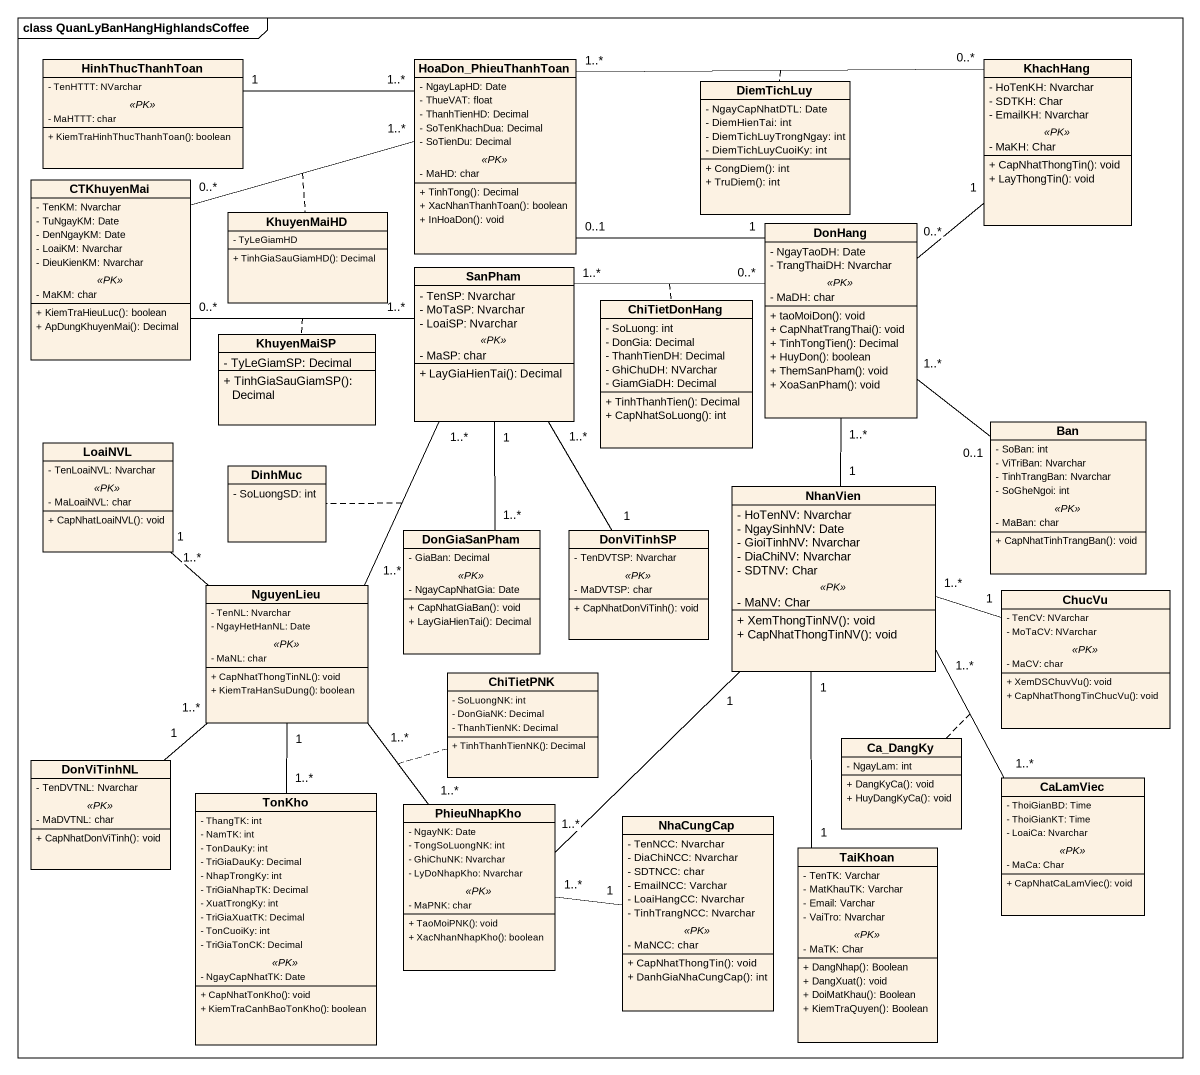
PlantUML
@startuml
mainframe class QuanLyBanHangHighlandsCoffee
hide circle
hide empty members
skinparam classAttributeIconSize 0
class HinhThucThanhToan {
  - TenHTTT: NVarchar
  .. <<PK>> ..
  - MaHTTT: char
  --
  + KiemTraHinhThucThanhToan(): boolean
}
class HoaDon_PhieuThanhToan {
  - NgayLapHD: Date
  - ThueVAT: float
  - ThanhTienHD: Decimal
  - SoTenKhachDua: Decimal
  - SoTienDu: Decimal
  .. <<PK>> ..
  - MaHD: char
  --
  + TinhTong(): Decimal
  + XacNhanThanhToan(): boolean
  + InHoaDon(): void
}
class KhachHang {
  - HoTenKH: Nvarchar
  - SDTKH: Char
  - EmailKH: Nvarchar
  .. <<PK>> ..
  - MaKH: Char
  --
  + CapNhatThongTin(): void
  + LayThongTin(): void
}
class DiemTichLuy {
  - NgayCapNhatDTL: Date
  - DiemHienTai: int
  - DiemTichLuyTrongNgay: int
  - DiemTichLuyCuoiKy: int
  + CongDiem(): int
  + TruDiem(): int
}
class CTKhuyenMai {
  - TenKM: Nvarchar
  - TuNgayKM: Date
  - DenNgayKM: Date
  - LoaiKM: Nvarchar
  - DieuKienKM: Nvarchar
  .. <<PK>> ..
  - MaKM: char
  --
  + KiemTraHieuLuc(): boolean
  + ApDungKhuyenMai(): Decimal
}
class KhuyenMaiHD {
  - TyLeGiamHD
  + TinhGiaSauGiamHD(): Decimal
}
class SanPham {
  - TenSP: Nvarchar
  - MoTaSP: Nvarchar
  - LoaiSP: Nvarchar
  .. <<PK>> ..
  - MaSP: char
  --
  + LayGiaHienTai(): Decimal
}
class DonHang {
  - NgayTaoDH: Date
  - TrangThaiDH: Nvarchar
  .. <<PK>> ..
  - MaDH: char
  --
  + taoMoiDon(): void
  + CapNhatTrangThai(): void
  + TinhTongTien(): Decimal
  + HuyDon(): boolean
  + ThemSanPham(): void
  + XoaSanPham(): void
}
class ChiTietDonHang {
  - SoLuong: int
  - DonGia: Decimal
  - ThanhTienDH: Decimal
  - GhiChuDH: NVarchar
  - GiamGiaDH: Decimal
  + TinhThanhTien(): Decimal
  + CapNhatSoLuong(): int
}
class KhuyenMaiSP {
  - TyLeGiamSP: Decimal
  + TinhGiaSauGiamSP(): Decimal
}
class LoaiNVL {
  - TenLoaiNVL: Nvarchar
  .. <<PK>> ..
  - MaLoaiNVL: char
  --
  + CapNhatLoaiNVL(): void
}
class DinhMuc {
  - SoLuongSD: int
}
class Ban {
  - SoBan: int
  - ViTriBan: Nvarchar
  - TinhTrangBan: Nvarchar
  - SoGheNgoi: int
  .. <<PK>> ..
  - MaBan: char
  --
  + CapNhatTinhTrangBan(): void
}
class NhanVien {
  - HoTenNV: Nvarchar
  - NgaySinhNV: Date
  - GioiTinhNV: Nvarchar
  - DiaChiNV: Nvarchar
  - SDTNV: Char
  .. <<PK>> ..
  - MaNV: Char
  --
  + XemThongTinNV(): void
  + CapNhatThongTinNV(): void
}
class DonGiaSanPham {
  - GiaBan: Decimal
  .. <<PK>> ..
  - NgayCapNhatGia: Date
  --
  + CapNhatGiaBan(): void
  + LayGiaHienTai(): Decimal
}
class DonViTinhSP {
  - TenDVTSP: Nvarchar
  .. <<PK>> ..
  - MaDVTSP: char
  --
  + CapNhatDonViTinh(): void
}
class NguyenLieu {
  - TenNL: Nvarchar
  - NgayHetHanNL: Date
  .. <<PK>> ..
  - MaNL: char
  --
  + CapNhatThongTinNL(): void
  + KiemTraHanSuDung(): boolean
}
class ChucVu {
  - TenCV: NVarchar
  - MoTaCV: NVarchar
  .. <<PK>> ..
  - MaCV: char
  --
  + XemDSChuvVu(): void
  + CapNhatThongTinChucVu(): void
}
class ChiTietPNK {
  - SoLuongNK: int
  - DonGiaNK: Decimal
  - ThanhTienNK: Decimal
  + TinhThanhTienNK(): Decimal
}
class DonViTinhNL {
  - TenDVTNL: Nvarchar
  .. <<PK>> ..
  - MaDVTNL: char
  --
  + CapNhatDonViTinh(): void
}
class Ca_DangKy {
  - NgayLam: int
  + DangKyCa(): void
  + HuyDangKyCa(): void
}
class TonKho {
  - ThangTK: int
  - NamTK: int
  - TonDauKy: int
  - TriGiaDauKy: Decimal
  - NhapTrongKy: int
  - TriGiaNhapTK: Decimal
  - XuatTrongKy: int
  - TriGiaXuatTK: Decimal
  - TonCuoiKy: int
  - TriGiaTonCK: Decimal
  .. <<PK>> ..
  - NgayCapNhatTK: Date
  --
  + CapNhatTonKho(): void
  + KiemTraCanhBaoTonKho(): boolean
}
class PhieuNhapKho {
  - NgayNK: Date
  - TongSoLuongNK: int
  - GhiChuNK: Nvarchar
  - LyDoNhapKho: Nvarchar
  .. <<PK>> ..
  - MaPNK: char
  --
  + TaoMoiPNK(): void
  + XacNhanNhapKho(): boolean
}
class CaLamViec {
  - ThoiGianBD: Time
  - ThoiGianKT: Time
  - LoaiCa: Nvarchar
  .. <<PK>> ..
  - MaCa: Char
  --
  + CapNhatCaLamViec(): void
}
class NhaCungCap {
  - TenNCC: Nvarchar
  - DiaChiNCC: Nvarchar
  - SDTNCC: char
  - EmailNCC: Varchar
  - LoaiHangCC: Nvarchar
  - TinhTrangNCC: Nvarchar
  .. <<PK>> ..
  - MaNCC: char
  --
  + CapNhatThongTin(): void
  + DanhGiaNhaCungCap(): int
}
class TaiKhoan {
  - TenTK: Varchar
  - MatKhauTK: Varchar
  - Email: Varchar
  - VaiTro: Nvarchar
  .. <<PK>> ..
  - MaTK: Char
  --
  + DangNhap(): Boolean
  + DangXuat(): void
  + DoiMatKhau(): Boolean
  + KiemTraQuyen(): Boolean
}
HinhThucThanhToan "1" -right- "1..*" HoaDon_PhieuThanhToan
HoaDon_PhieuThanhToan "1..*" -left- "0..*" CTKhuyenMai
(HoaDon_PhieuThanhToan, CTKhuyenMai) .. KhuyenMaiHD
HoaDon_PhieuThanhToan "0..1" -right- "1" DonHang
KhachHang "0..*" -left- "1..*" HoaDon_PhieuThanhToan
(KhachHang, HoaDon_PhieuThanhToan) .. DiemTichLuy
CTKhuyenMai "0..*" -right- "1..*" SanPham
(CTKhuyenMai, SanPham) .. KhuyenMaiSP
SanPham "1" -- "1..*" DonGiaSanPham
SanPham "1..*" -- "1" DonViTinhSP
SanPham "1..*" -- "1..*" NguyenLieu
(SanPham, NguyenLieu) .. DinhMuc
DonHang "0..*" -up- "1" KhachHang
DonHang "0..*" -left- "1..*" SanPham
(DonHang, SanPham) .. ChiTietDonHang
DonHang "1..*" -- "0..1" Ban
DonHang "1..*" -- "1" NhanVien
NhanVien "1..*" -right- "1" ChucVu
NhanVien "1" -- "1..*" PhieuNhapKho
NhanVien "1..*" -- "1..*" CaLamViec
(NhanVien, CaLamViec) .. Ca_DangKy
NguyenLieu "1..*" -up- "1" LoaiNVL
NguyenLieu "1..*" -- "1" DonViTinhNL
NguyenLieu "1" -- "1..*" TonKho
NguyenLieu "1..*" -- "1..*" PhieuNhapKho
(NguyenLieu, PhieuNhapKho) .. ChiTietPNK
PhieuNhapKho "1..*" -right- "1" NhaCungCap
TaiKhoan "1" -up- "1" NhanVien
@enduml
